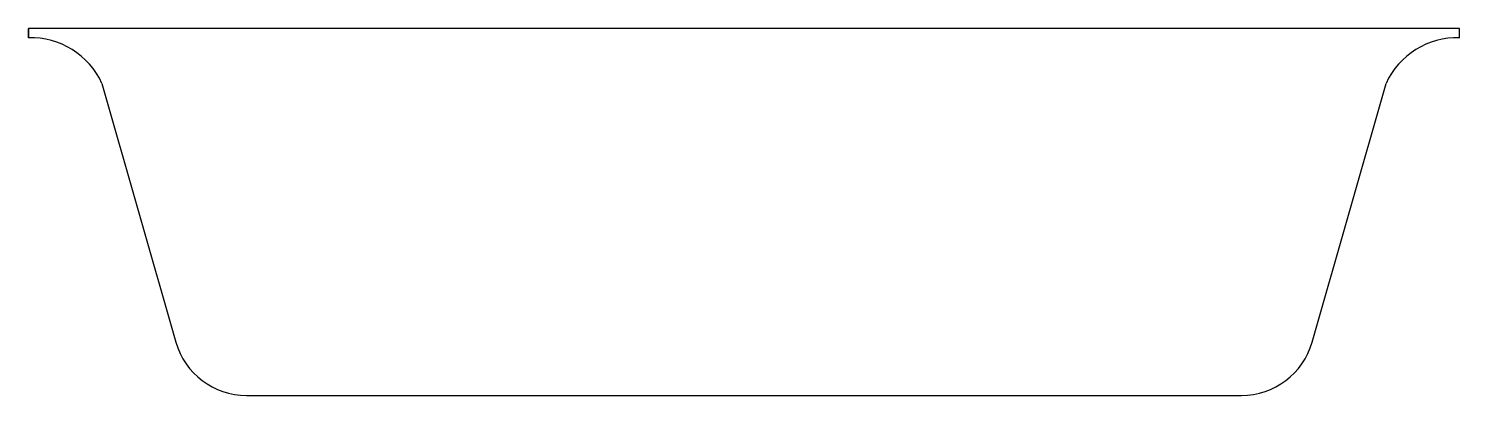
# Model space of a CAD drawing. Extents: x -0.78 to 0.78, y -0.4 to 0.
import ezdxf

# ---------------------------------------------------------------- set-up
doc = ezdxf.new("R2010")
doc.units = 0
doc.layers.add('SN', color=7, linetype='CONTINUOUS')

msp = doc.modelspace()

# ---------------------------------------------------------------- linework, layer by layer
at = {"layer": 'SN', "color": 0}
for p, q in [((0.78, 0), (-0.78, 0)), ((0.78, -0.01), (0.78, 0)), ((-0.78, 0), (-0.78, -0.01)), ((-0.78, -0.01), (-0.78, 0)), ((-0.7, -0.06), (-0.6194, -0.342)), ((0.6194, -0.342), (0.7, -0.06)), ((-0.5425, -0.4), (0.5425, -0.4))]:
    msp.add_line(p, q, dxfattribs=at)
for centre, radius, start, end in [((-0.7777, -0.0952), 0.0853, 24.411, 91.5783), ((0.7777, -0.0952), 0.0853, 88.4217, 155.589), ((-0.5425, -0.32), 0.08, 195.9454, 270), ((0.5425, -0.32), 0.08, 270, 344.0546)]:
    msp.add_arc(centre, radius, start, end, dxfattribs=at)

doc.saveas('drawing.dxf')
